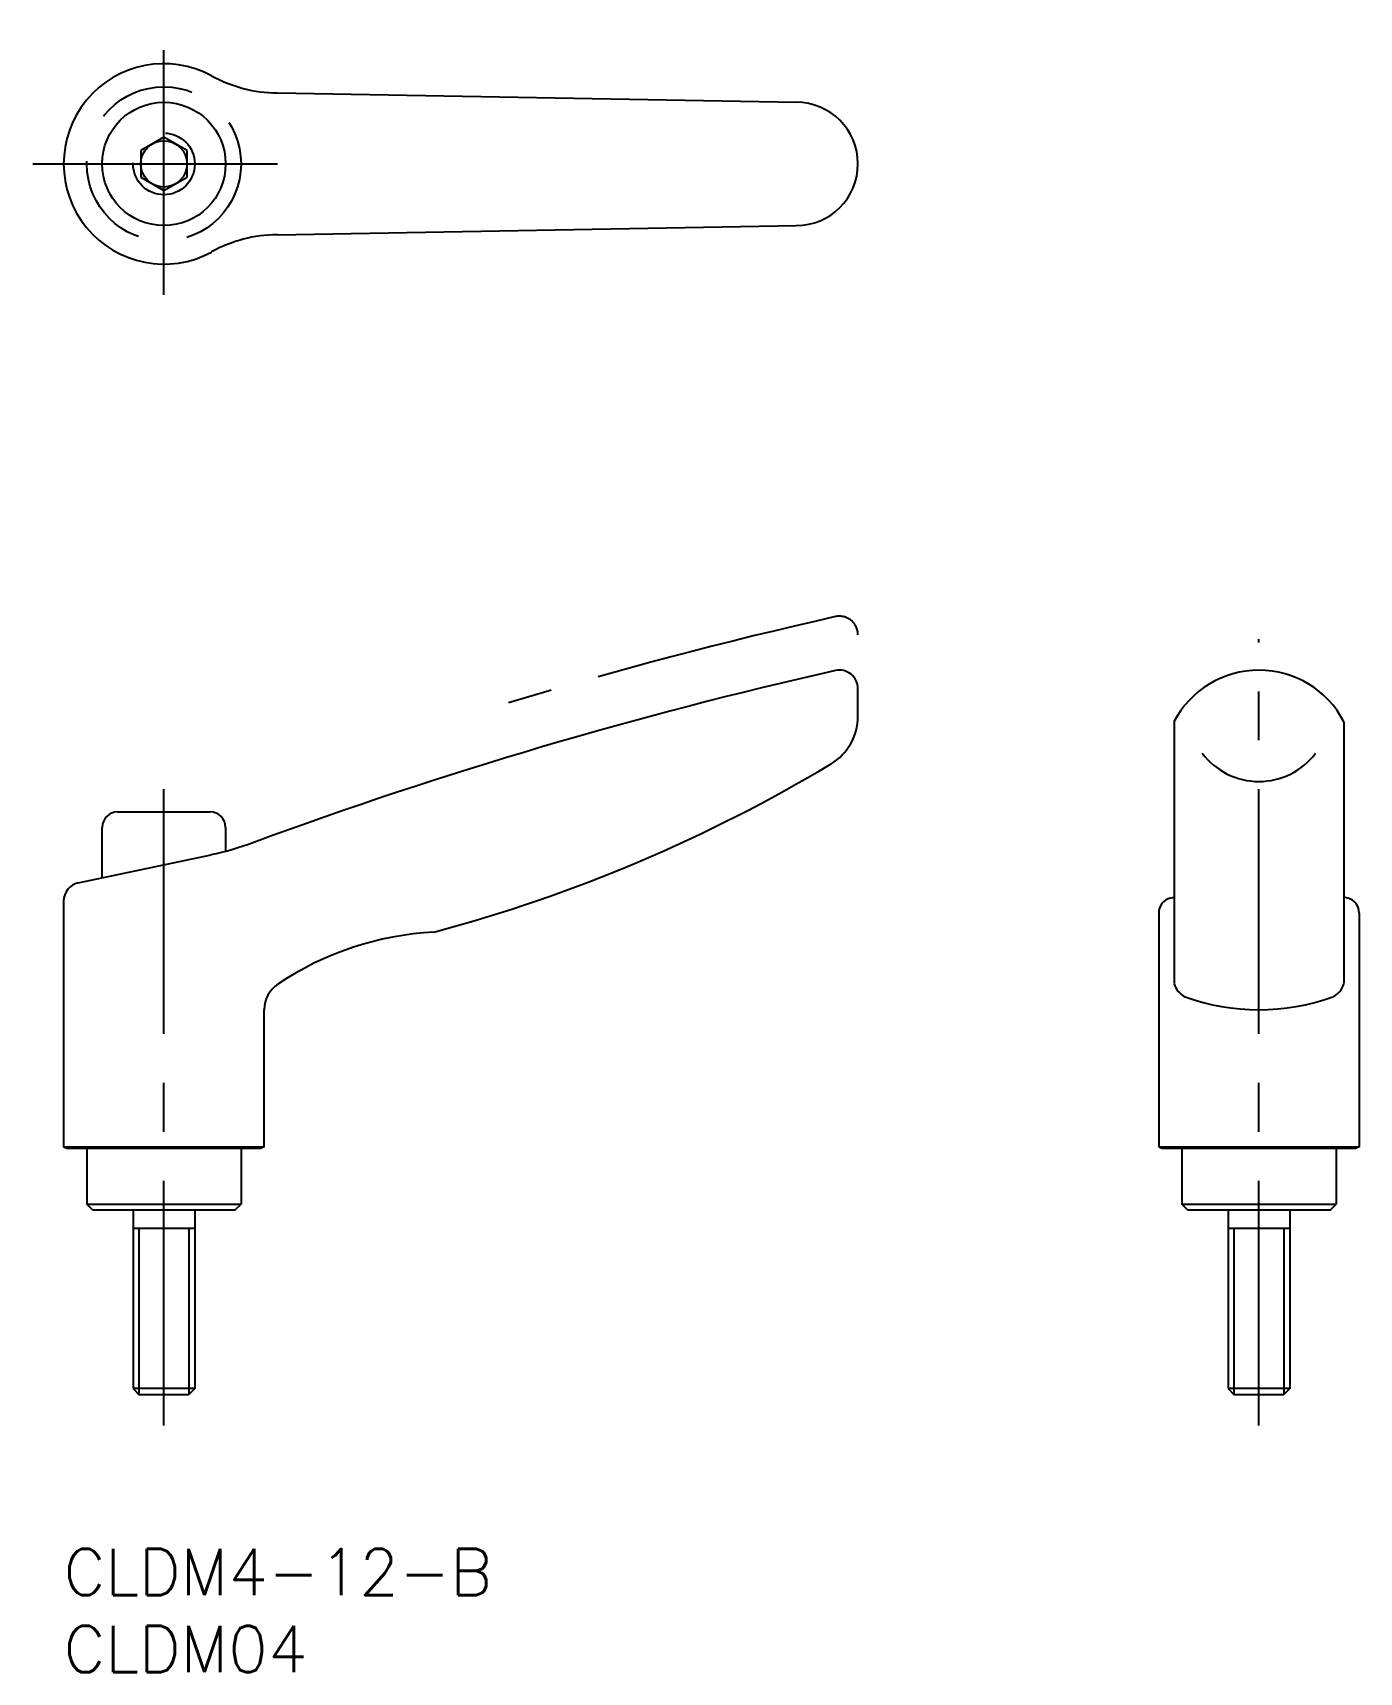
# Model space of a CAD drawing. Extents: x -2 to 84, y -8 to 98.
import ezdxf

# ---------------------------------------------------------------- set-up
doc = ezdxf.new("R2010")
doc.units = 0
doc.header["$LTSCALE"] = 0.5
for name, pattern in [('CENTER', [50.8, 31.75, -6.35, 6.35, -6.35]), ('DASHED', [19.05, 12.7, -6.35]), ('PHANTOM', [63.5, 31.75, -6.35, 6.35, -6.35, 6.35, -6.35])]:
    doc.linetypes.add(name, pattern=pattern)
for name, color, linetype in [('MSM_CENTER', 1, 'CENTER'), ('MSM_CONTINUOUS', 7, 'CONTINUOUS'), ('MSM_DASHED', 4, 'DASHED'), ('MSM_IMAGINARY', 6, 'PHANTOM'), ('MSM_NARROW', 5, 'CONTINUOUS'), ('MSM_PART_NUMBER', 7, 'CONTINUOUS')]:
    doc.layers.add(name, color=color, linetype=linetype)
doc.styles.get("Standard").update_dxf_attribs({"font": 'txt.shx', "height": 3, "bigfont": 'bigfont.shx'})

# ---------------------------------------------------------------- blocks, each defined once
blk = doc.blocks.new('*U7')
at = {"layer": 'MSM_PART_NUMBER'}
blk.add_text('CLDM4-12-B', height=3, dxfattribs=at).set_placement((0, -3))
blk = doc.blocks.new('*U8')
at = {"layer": 'MSM_PART_NUMBER'}
blk.add_text('CLDM04', height=3, dxfattribs=at).set_placement((0, -8))

msp = doc.modelspace()

# ---------------------------------------------------------------- linework, layer by layer
at = {"layer": 'MSM_CENTER'}
for p, q in [((6.5, 81.34), (6.5, 98.34)), ((-2, 89.84), (15, 89.84)), ((77.5, 8), (77.5, 59)), ((6.5, 8), (6.5, 49.8))]:
    msp.add_line(p, q, dxfattribs=at)
at = {"layer": 'MSM_CONTINUOUS'}
for p, q in [((13.84, 94.44), (47.5, 93.84)), ((6.5, 91.58), (5, 90.71)), ((8, 90.71), (6.5, 91.58)), ((5, 90.71), (5, 88.98)), ((8, 88.98), (8, 90.71)), ((5, 88.98), (6.5, 88.11)), ((6.5, 88.11), (8, 88.98)), ((13.84, 85.24), (47.5, 85.84)), ((51.5, 54.01), (51.5, 55.8)), ((72, 53.65), (72, 36.67)), ((83, 53.65), (83, 36.67)), ((2.5, 43.53), (2.5, 46.8)), ((3.5, 47.8), (9.5, 47.8)), ((10.5, 46.8), (10.5, 45.26)), ((0.95, 43.2), (9.57, 45.03)), ((0, 42.03), (0, 26.09)), ((71.73, 42.21), (72, 42.27)), ((83.27, 42.21), (83, 42.27)), ((71, 41.25), (71, 26.09)), ((84, 41.25), (84, 26.09)), ((13, 26.09), (13, 34.97)), ((0, 26.09), (13, 26.09)), ((0, 26.09), (0.2, 26)), ((0.2, 26), (12.8, 26)), ((1.5, 26), (1.5, 22.37)), ((11.5, 26), (11.5, 22.37)), ((13, 26.09), (12.8, 26)), ((71, 26.09), (84, 26.09)), ((71, 26.09), (71.2, 26)), ((71.2, 26), (72.5, 26)), ((72.5, 26), (83.8, 26)), ((72.5, 26), (72.5, 22.37)), ((82.5, 26), (82.5, 22.37)), ((84, 26.09), (83.8, 26)), ((1.5, 22.37), (11.5, 22.37)), ((1.87, 22), (1.5, 22.37)), ((11.13, 22), (11.5, 22.37)), ((72.5, 22.37), (82.5, 22.37)), ((72.87, 22), (72.5, 22.37)), ((82.13, 22), (82.5, 22.37)), ((1.87, 22), (11.13, 22)), ((4.5, 22), (4.5, 10.4)), ((8.5, 22), (8.5, 10.4)), ((72.87, 22), (82.13, 22)), ((75.5, 22), (75.5, 10.4)), ((79.5, 22), (79.5, 10.4)), ((4.5, 20.8), (8.5, 20.8)), ((75.5, 20.8), (79.5, 20.8)), ((4.5, 10.4), (4.9, 10)), ((8.5, 10.4), (4.5, 10.4)), ((8.1, 10), (4.9, 10)), ((8.5, 10.4), (8.1, 10)), ((79.5, 10.4), (75.5, 10.4)), ((75.5, 10.4), (75.9, 10)), ((79.1, 10), (75.9, 10)), ((79.5, 10.4), (79.1, 10))]:
    msp.add_line(p, q, dxfattribs=at)
for radius in [4, 1.5]:
    msp.add_circle((6.5, 89.84), radius, dxfattribs=at)
for centre, radius, start, end in [((6.5, 89.84), 6.5, 61.5885, 298.4115), ((13.94, 103.44), 9, 241.142, 269.3748), ((47.5, 89.84), 4, 270, 90), ((13.94, 76.25), 9, 90.6252, 118.858), ((116, -235.69), 300, 102.6995, 110.2164), ((50.3, 55.8), 1.2, 0, 102.3202), ((77.5, 50.8), 6.2, 27.3186, 152.6814), ((47.9, 54.01), 3.6, 301.0292, 0), ((77.5, 54.38), 4.6, 216.9899, 323.0101), ((-1.79, 136.62), 100, 284.9466, 301.0292), ((3.5, 46.8), 1, 90, 180), ((9.5, 46.8), 1, 0, 90), ((5.41, 64.6), 20, 282, 290.2164), ((1.2, 42.03), 1.2, 102, 180), ((72, 41.25), 1, 105.7247, 180), ((83, 41.25), 1, 0, 74.2753), ((25.04, 20.03), 20, 92.9684, 123.8858), ((15, 34.97), 2, 123.8858, 180), ((73.37, 37.09), 1.44, 197.2653, 242.6509), ((81.67, 37.06), 1.4, 296.5249, 343.4342), ((77.5, 49.03), 14.06, 250.083, 289.917)]:
    msp.add_arc(centre, radius, start, end, dxfattribs=at)
at = {"layer": 'MSM_DASHED'}
for radius in [5, 2]:
    msp.add_circle((6.5, 89.84), radius, dxfattribs=at)
at = {"layer": 'MSM_IMAGINARY'}
for centre, radius, start, end in [((116, -232.19), 300, 102.6995, 106.8885), ((50.3, 59.3), 1.2, 0, 102.3202)]:
    msp.add_arc(centre, radius, start, end, dxfattribs=at)
at = {"layer": 'MSM_NARROW'}
for p, q in [((4.88, 20.8), (4.88, 10.02)), ((8.12, 20.8), (8.12, 10.02)), ((75.88, 20.8), (75.88, 10.02)), ((79.12, 20.8), (79.12, 10.02))]:
    msp.add_line(p, q, dxfattribs=at)

# ---------------------------------------------------------------- block references
at = {"layer": 'MSM_CONTINUOUS'}
for name in ['*U7', '*U8']:
    msp.add_blockref(name, (0, 0), dxfattribs=at)

doc.saveas('drawing.dxf')
